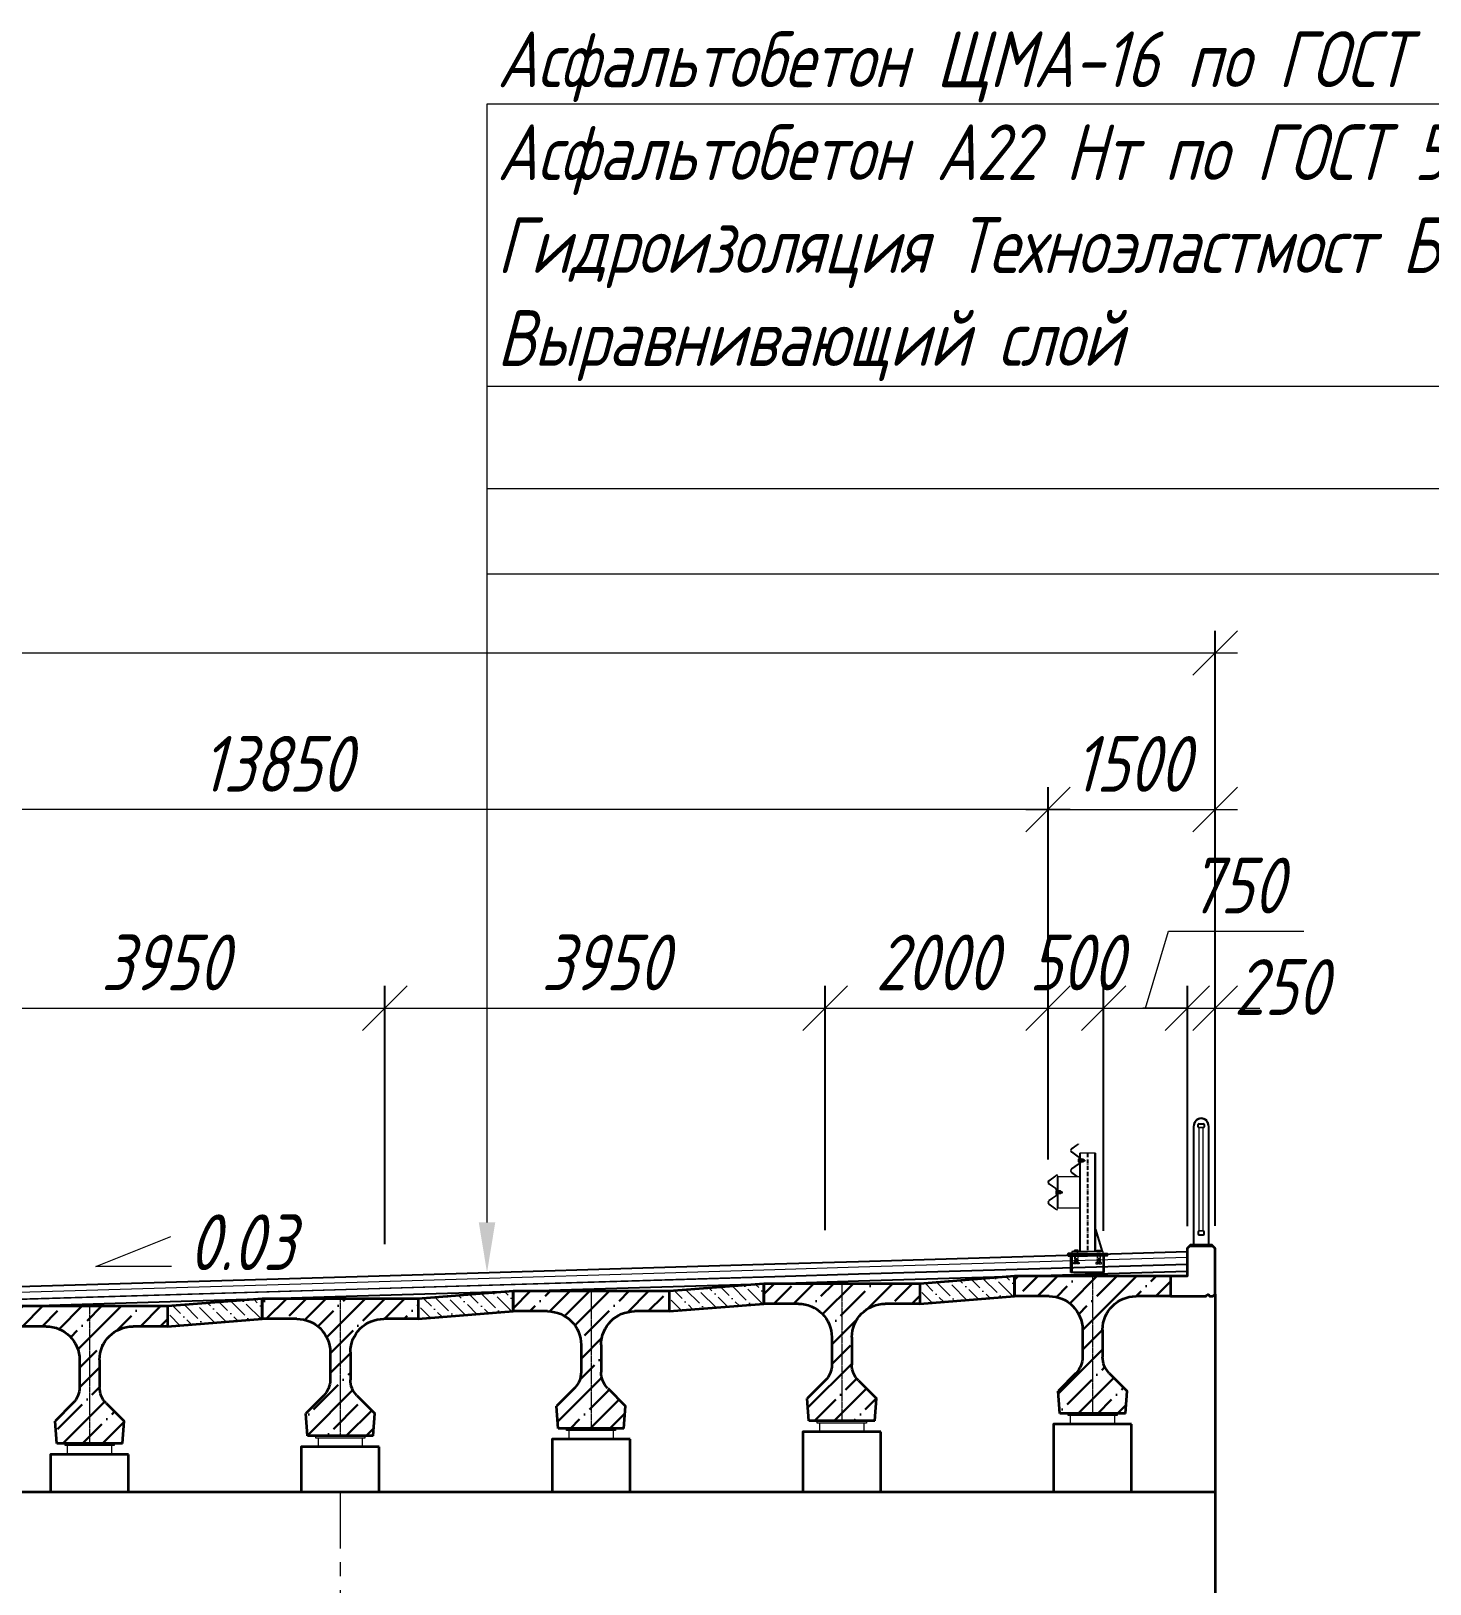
# Model space of a CAD drawing. Header units: millimetres. Extents: x 263685 to 14136308, y -2404013 to 2433772.
# Drawn here: x 7248036 to 7260588, y -53391 to -39461 of the extents above; entities that cross this region are included whole.
import ezdxf
from ezdxf import colors
from ezdxf.entities.mleader import LeaderData, LeaderLine
from ezdxf.math import Vec2, Vec3

# ---------------------------------------------------------------- set-up
doc = ezdxf.new("R2010")
doc.units = ezdxf.units.MM
for name, pattern in [('ACAD_ISO02W100', [15, 12, -3]), ('ACAD_ISO10W100', [18.5, 12, -3, 0.5, -3]), ('осевая', [2, 1.25, -0.25, 0.25, -0.25])]:
    doc.linetypes.add(name, pattern=pattern)
for name, color, linetype, lineweight in [('04_Невидимые', 3, 'Continuous', 13), ('1-Бетон', 106, 'Continuous', 35), ('1-Металл', 4, 'Continuous', 30), ('1-Тонкая', 5, 'Continuous', 20), ('1-Штриховка', 8, 'Continuous', 9), ('Б-Перила', 3, 'Continuous', 20), ('ИС_TXT', 4, 'Continuous', 18), ('ИС_Выноска', 3, 'Continuous', 18), ('ИС_Ось', 3, 'осевая', 18), ('ИС_Разм', 3, 'Continuous', 18), ('ИС_Размер', 3, 'Continuous', 18), ('ПП_сплошная', 7, 'Continuous', 30)]:
    doc.layers.add(name, color=color, linetype=linetype, lineweight=lineweight)
doc.layers.add('Красный поперечник', color=1, linetype='Continuous')
doc.styles.add('0', font='isocpeur.ttf', dxfattribs={"width": 0.8, "oblique": 15})
doc.styles.add('ISOCPEUR', font='isocpeur.ttf', dxfattribs={"width": 0.8, "oblique": 15, "height": 2.5})
doc.dimstyles.new('М200', dxfattribs={"dimscale": 200, "dimtxt": 2.5, "dimasz": 2, "dimexe": 1, "dimexo": 1, "dimgap": 0.8, "dimtad": 1, "dimdec": 0, "dimzin": 0, "dimdsep": 46, "dimtxsty": '0', "dimblk": 'OBLIQUE', "dimcen": 0.09, "dimdle": 1, "dimclrd": 256, "dimclre": 256, "dimclrt": 256, "dimadec": 4, "dimazin": 0, "dimtfac": 1, "dimtdec": 0, "dimtmove": 1, "dimatfit": 2, "dimfxl": 1, "dimtolj": 1, "dimtzin": 0, "dimlwd": -1, "dimarcsym": 0})

# ---------------------------------------------------------------- blocks, each defined once
blk = doc.blocks.new('БР09')
at = {"lineweight": 15}
for p, q in [((-783, 48), (-724, 91)), ((-722, -28), (-783, 15)), ((-780, 45), (-722, 88)), ((-720, -25), (-780, 18)), ((-709, -874), (-709, 6)), ((-569, 6), (-709, 6)), ((-702, -874), (-702, 6)), ((-576, 6), (-576, -874)), ((-569, 6), (-569, -874)), ((-722, -90), (-783, -133)), ((-720, -93), (-780, -136)), ((-713, -44), (-713, -74)), ((-699, -37), (-702, -37)), ((-702, -37), (-702, -81)), ((-702, -81), (-699, -81)), ((-699, -81), (-699, -37)), ((-684, -46), (-699, -46)), ((-688, -54), (-699, -54)), ((-688, -65), (-699, -65)), ((-684, -72), (-699, -72)), ((-684, -46), (-690, -46)), ((-684, -72), (-690, -72)), ((-683, -49), (-683, -69)), ((-683, -49), (-683, -69)), ((-675, -46), (-682, -46)), ((-675, -72), (-682, -72)), ((-674, -49), (-674, -69)), ((-662, -54), (-674, -54)), ((-662, -65), (-674, -65)), ((-662, -54), (-662, -65)), ((-985, -237), (-924, -193)), ((-924, -313), (-985, -270)), ((-982, -240), (-922, -196)), ((-922, -310), (-982, -267)), ((-911, -188), (-917, -189)), ((-910, -192), (-916, -193)), ((-911, -188), (-910, -192)), ((-709, -204), (-911, -204)), ((-911, -204), (-911, -484)), ((-907, -204), (-907, -484)), ((-783, -166), (-734, -202)), ((-780, -163), (-732, -199)), ((-924, -375), (-985, -418)), ((-922, -378), (-982, -421)), ((-915, -329), (-915, -359)), ((-985, -451), (-924, -496)), ((-982, -448), (-922, -492)), ((-917, -499), (-911, -500)), ((-916, -495), (-910, -496)), ((-911, -484), (-709, -484)), ((-911, -500), (-910, -496)), ((-755, -874), (-755, -864)), ((-723, -864), (-755, -864)), ((-755, -874), (-755, -864)), ((-729, -864), (-755, -864)), ((-739, -874), (-755, -874)), ((-723, -874), (-755, -874)), ((-746, -874), (-746, -864)), ((-746, -874), (-746, -864)), ((-746, -874), (-746, -864)), ((-746, -874), (-746, -864)), ((-732, -874), (-732, -864)), ((-732, -874), (-732, -864)), ((-732, -874), (-732, -864)), ((-732, -874), (-732, -864)), ((-732, -874), (-732, -864)), ((-732, -874), (-732, -864)), ((-732, -874), (-732, -864)), ((-732, -874), (-732, -864)), ((-732, -874), (-732, -864)), ((-732, -874), (-732, -864)), ((-725, -864), (-729, -864)), ((-723, -872), (-723, -864)), ((-723, -874), (-723, -866)), ((-723, -874), (-723, -866)), ((-723, -872), (-723, -866)), ((-723, -874), (-723, -866)), ((-723, -874), (-723, -866)), ((-555, -872), (-555, -864)), ((-555, -864), (-523, -864)), ((-555, -874), (-555, -866)), ((-555, -874), (-555, -866)), ((-555, -872), (-555, -866)), ((-555, -874), (-555, -866)), ((-555, -874), (-555, -866)), ((-555, -874), (-523, -874)), ((-553, -864), (-549, -864)), ((-549, -864), (-523, -864)), ((-546, -874), (-546, -864)), ((-546, -874), (-546, -864)), ((-546, -874), (-546, -864)), ((-546, -874), (-546, -864)), ((-546, -874), (-546, -864)), ((-546, -874), (-546, -864)), ((-546, -874), (-546, -864)), ((-546, -874), (-546, -864)), ((-546, -874), (-546, -864)), ((-546, -874), (-546, -864)), ((-539, -874), (-523, -874)), ((-532, -874), (-532, -864)), ((-532, -874), (-532, -864)), ((-532, -874), (-532, -864)), ((-532, -874), (-532, -864)), ((-523, -874), (-523, -864)), ((-523, -874), (-523, -864))]:
    blk.add_line(p, q, dxfattribs=at)
for p, q in [((-724, 91), (-722, 88)), ((-734, -202), (-732, -199))]:
    blk.add_line(p, q)
at = {"lineweight": 15, "ltscale": 5}
for p, q in [((-904, -322), (-907, -322)), ((-907, -322), (-907, -366)), ((-907, -366), (-904, -366)), ((-904, -366), (-904, -322))]:
    blk.add_line(p, q, dxfattribs=at)
at = {"color": 7, "lineweight": 15}
for p, q in [((-890, -331), (-904, -331)), ((-893, -339), (-904, -339)), ((-893, -350), (-904, -350)), ((-890, -357), (-904, -357)), ((-890, -331), (-895, -331)), ((-890, -357), (-895, -357)), ((-889, -334), (-889, -354)), ((-889, -334), (-889, -354)), ((-881, -331), (-888, -331)), ((-881, -357), (-888, -357)), ((-880, -334), (-880, -354)), ((-868, -339), (-880, -339)), ((-868, -350), (-880, -350)), ((-868, -339), (-868, -350))]:
    blk.add_line(p, q, dxfattribs=at)
at = {"linetype": 'Continuous'}
for p, q in [((-789, -1064), (-789, -914)), ((-779, -914), (-779, -1064)), ((-499, -914), (-499, -1064)), ((-489, -1064), (-489, -914)), ((-489, -1064), (-789, -1064))]:
    blk.add_line(p, q, dxfattribs=at)
at = {"color": 3, "linetype": 'ACAD_ISO02W100', "lineweight": 15, "ltscale": 2}
for p, q in [((-752, -894), (-752, -914)), ((-751, -914), (-751, -974)), ((-750, -894), (-750, -914)), ((-728, -894), (-728, -914)), ((-727, -914), (-727, -974)), ((-726, -894), (-726, -914)), ((-552, -894), (-552, -914)), ((-551, -914), (-551, -974)), ((-550, -894), (-550, -914)), ((-528, -894), (-528, -914)), ((-527, -914), (-527, -974)), ((-526, -894), (-526, -914))]:
    blk.add_line(p, q, dxfattribs=at)
at = {"linetype": 'ACAD_ISO10W100', "ltscale": 2.5}
for p, q in [((-739, -888), (-739, -986)), ((-539, -888), (-539, -986))]:
    blk.add_line(p, q, dxfattribs=at)
at = {"linetype": 'ACAD_ISO10W100', "ltscale": 3}
blk.add_lwpolyline([(-639, 6), (-639, -874)], dxfattribs=at)
at = {"lineweight": 15}
blk.add_lwpolyline([(-713, -44), (-716, -44, 0.414214), (-722, -50), (-722, -57), (-719, -57), (-719, -61), (-722, -61), (-722, -68, 0.414214), (-716, -74), (-713, -74), (-713, -44)], format="xyb", dxfattribs=at)
at = {"color": 7, "lineweight": 15}
blk.add_lwpolyline([(-915, -329), (-918, -329, 0.414214), (-924, -335), (-924, -342), (-921, -342), (-921, -346), (-924, -346), (-924, -353, 0.414214), (-918, -359), (-915, -359), (-915, -329)], format="xyb", dxfattribs=at)
blk.add_lwpolyline([(-569, -676), (-509, -874)])
at = {"linetype": 'Continuous'}
for points in [[(-639, -894), (-814, -894), (-814, -914), (-639, -914)], [(-639, -894), (-464, -894), (-464, -914), (-639, -914)]]:
    blk.add_lwpolyline(points, dxfattribs=at)
blk.add_lwpolyline([(-464, -914), (-814, -914), (-814, -894), (-464, -894)], close=True, dxfattribs=at)
at = {"lineweight": 15}
blk.add_lwpolyline([(-779, -894), (-499, -894), (-499, -874), (-779, -874)], close=True, dxfattribs=at)
at = {"color": 3, "linetype": 'ACAD_ISO02W100', "lineweight": 15, "ltscale": 2}
for points in [[(-764, -974), (-714, -974), (-714, -984), (-764, -984)], [(-753, -914), (-725, -914), (-725, -974), (-753, -974)], [(-514, -974), (-564, -974), (-564, -984), (-514, -984)], [(-525, -914), (-553, -914), (-553, -974), (-525, -974)]]:
    blk.add_lwpolyline(points, close=True, dxfattribs=at)
at = {"lineweight": 15}
for centre, radius, start, end in [((-772, 31), 20, 122.4532, 237.5468), ((-772, 31), 16, 122.4532, 237.5468), ((-772, -150), 20, 122.4532, 237.5468), ((-772, -150), 16, 122.4532, 237.5468), ((-733, -45), 20, 0, 57.5468), ((-733, -73), 20, 302.4532, 0), ((-733, -45), 24, 0, 57.5468), ((-733, -73), 24, 302.4532, 0), ((-974, -254), 20, 122.4532, 237.5468), ((-974, -254), 16, 122.4532, 237.5468), ((-913, -209), 20, 101.3099, 126.1874), ((-913, -209), 16, 101.3099, 126.1874), ((-935, -330), 20, 0, 57.5468), ((-935, -330), 24, 0, 57.5468), ((-913, -479), 20, 233.8126, 258.6901), ((-913, -479), 16, 233.8126, 258.6901), ((-753, -866), 2, 90, 180), ((-753, -872), 2, 180, 270), ((-748, -866), 2, 0, 90), ((-748, -872), 2, 270, 0), ((-744, -866), 2, 90, 180), ((-744, -872), 2, 180, 270), ((-734, -866), 2, 0, 90), ((-734, -872), 2, 270, 0), ((-730, -866), 2, 90, 180), ((-730, -872), 2, 180, 270), ((-725, -866), 2, 359.9996, 90), ((-725, -872), 2, 270, 0), ((-553, -866), 2, 90, 180.0004), ((-553, -872), 2, 180, 270), ((-548, -866), 2, 0, 90), ((-548, -872), 2, 270, 0), ((-544, -866), 2, 90, 180), ((-544, -872), 2, 180, 270), ((-534, -866), 2, 0, 90), ((-534, -872), 2, 270, 0), ((-530, -866), 2, 90, 180), ((-530, -872), 2, 180, 270), ((-525, -866), 2, 0, 90), ((-525, -872), 2, 270, 0)]:
    blk.add_arc(centre, radius, start, end, dxfattribs=at)
at = {"lineweight": 15, "ltscale": 0.2}
for centre, radius, start, end in [((-974, -435), 20, 122.4532, 237.5468), ((-935, -358), 20, 302.4532, 0), ((-935, -358), 24, 302.4532, 0), ((-974, -435), 16, 122.4532, 237.5468)]:
    blk.add_arc(centre, radius, start, end, dxfattribs=at)
at = {"lineweight": 15, "extrusion": (0, 0, -1)}
for centre, major_axis, start_param, end_param in [((-688, -49), (-3.23, 3.23), 2.356194, 3.926991), ((-688, -58), (3.23, 3.23), -0.785398, 0.785398), ((-688, -60), (-3.23, 3.23), 2.356194, 3.926991), ((-688, -69), (3.23, 3.23), -0.785398, 0.785398), ((-688, -49), (-3.23, 3.23), 1.691386, 2.356194), ((-688, -69), (3.23, 3.23), 0.785398, 1.450207), ((-679, -49), (3.23, 3.23), 3.926991, 4.5918), ((-679, -49), (-3.23, 3.23), 3.926991, 5.497787), ((-679, -58), (3.23, 3.23), 3.926991, 5.497787), ((-679, -60), (-3.23, 3.23), 3.926991, 5.497787), ((-679, -69), (3.23, 3.23), 3.926991, 5.497787), ((-679, -69), (-3.23, 3.23), 4.832978, 5.497787), ((-679, -49), (3.23, 3.23), 0.785398, 2.356194), ((-679, -58), (-3.23, 3.23), 0.785398, 2.356194), ((-679, -60), (3.23, 3.23), 0.785398, 2.356194), ((-679, -69), (-3.23, 3.23), 0.785398, 2.356194), ((-679, -49), (-3.23, 3.23), 1.691386, 2.356194), ((-679, -69), (3.23, 3.23), 0.785398, 1.450207)]:
    blk.add_ellipse(centre, major_axis=major_axis, ratio=1, start_param=start_param, end_param=end_param, dxfattribs=at)
at = {"color": 7, "lineweight": 15, "extrusion": (0, 0, -1)}
for centre, major_axis, start_param, end_param in [((-893, -334), (-3.23, 3.23), 2.356194, 3.926991), ((-893, -343), (3.23, 3.23), -0.785398, 0.785398), ((-893, -345), (-3.23, 3.23), 2.356194, 3.926991), ((-893, -354), (3.23, 3.23), -0.785398, 0.785398), ((-893, -334), (-3.23, 3.23), 1.691386, 2.356194), ((-893, -354), (3.23, 3.23), 0.785398, 1.450207), ((-884, -334), (3.23, 3.23), 3.926991, 4.5918), ((-884, -334), (-3.23, 3.23), 3.926991, 5.497787), ((-884, -343), (3.23, 3.23), 3.926991, 5.497787), ((-884, -345), (-3.23, 3.23), 3.926991, 5.497787), ((-884, -354), (3.23, 3.23), 3.926991, 5.497787), ((-884, -354), (-3.23, 3.23), 4.832978, 5.497787), ((-884, -334), (3.23, 3.23), 0.785398, 2.356194), ((-884, -343), (-3.23, 3.23), 0.785398, 2.356194), ((-884, -345), (3.23, 3.23), 0.785398, 2.356194), ((-884, -354), (-3.23, 3.23), 0.785398, 2.356194), ((-884, -334), (-3.23, 3.23), 1.691386, 2.356194), ((-884, -354), (3.23, 3.23), 0.785398, 1.450207)]:
    blk.add_ellipse(centre, major_axis=major_axis, ratio=1, start_param=start_param, end_param=end_param, dxfattribs=at)
blk = doc.blocks.new('ПО')
at = {"layer": '1-Металл'}
blk.add_lwpolyline([(100, 0), (100, 10), (-100, 10), (-100, 0)], close=True, dxfattribs=at)
at = {"layer": 'Б-Перила'}
for p, q in [((-70, 10), (-70, 1080)), ((-62, 10), (-62, 1080)), ((-30, 1070), (-30, 1090)), ((-25, 1070), (-25, 1090)), ((-20, 1100), (20, 1100)), ((-20, 1095), (20, 1095)), ((20, 1065), (-20, 1065)), ((20, 1060), (-20, 1060)), ((-19, 138), (-19, 1060)), ((19, 138), (19, 1060)), ((25, 1090), (25, 1070)), ((30, 1090), (30, 1070)), ((62, 1080), (62, 10)), ((70, 1080), (70, 10)), ((-30, 128), (-30, 108)), ((-25, 128), (-25, 108)), ((20, 138), (-20, 138)), ((20, 133), (-20, 133)), ((-20, 103), (20, 103)), ((-20, 98), (20, 98)), ((-19, 138), (19, 138)), ((25, 108), (25, 128)), ((30, 108), (30, 128))]:
    blk.add_line(p, q, dxfattribs=at)
for centre, radius, start, end in [((0, 1080), 70, 90, 180), ((0, 1080), 62, 90, 180), ((0, 1080), 70, 360, 90), ((0, 1080), 62, 0, 90), ((-20, 1090), 10, 90, 180), ((-20, 1070), 10, 180, 270), ((-20, 1090), 5, 90, 180), ((-20, 1070), 5, 180, 270), ((20, 1090), 10, 0, 90), ((20, 1090), 5, 0, 90), ((20, 1070), 10, 270, 0), ((20, 1070), 5, 270, 0), ((-20, 128), 10, 90, 180), ((-20, 108), 10, 180, 270), ((-20, 128), 5, 90, 180), ((-20, 108), 5, 180, 270), ((20, 128), 10, 0, 90), ((20, 128), 5, 0, 90), ((20, 108), 10, 270, 0), ((20, 108), 5, 270, 0)]:
    blk.add_arc(centre, radius, start, end, dxfattribs=at)
blk = doc.blocks.new('_OBLIQUE')
at = {"color": 0, "linetype": 'ByBlock', "lineweight": -2}
blk.add_line((0.5, 0.5), (-0.5, -0.5), dxfattribs=at)
blk = doc.blocks.new('*D1006')
at = {"layer": 'Defpoints', "color": 0, "linetype": 'Continuous', "transparency": 16777216}
for p in [(7251211, -48226), (7251211, -50542), (7247261, -50666)]:
    blk.add_point(p, dxfattribs=at)
at = {"layer": 'ИС_Размер', "lineweight": -2, "transparency": 16777216}
for p, q in [((7247261, -50466), (7247261, -48026)), ((7251211, -50342), (7251211, -48026))]:
    blk.add_line(p, q, dxfattribs=at)
at = {"layer": 'ИС_Размер', "transparency": 16777216}
blk.add_line((7247061, -48226), (7251411, -48226), dxfattribs=at)
at = {"layer": 'ИС_Размер', "linetype": 'Continuous', "transparency": 16777216, "xscale": 400, "yscale": 400, "zscale": 400, "rotation": 180}
blk.add_blockref('_OBLIQUE', (7247261, -48226), dxfattribs=at)
at = {"layer": 'ИС_Размер', "linetype": 'Continuous', "transparency": 16777216, "xscale": 400, "yscale": 400, "zscale": 400}
blk.add_blockref('_OBLIQUE', (7251211, -48226), dxfattribs=at)
at = {"layer": 'ИС_Размер', "linetype": 'Continuous', "transparency": 16777216, "insert": (7249236, -47816), "char_height": 500, "attachment_point": 5, "style": '0'}
blk.add_mtext('\\A1;3950', dxfattribs=at)
blk = doc.blocks.new('*D1007')
at = {"layer": 'Defpoints', "color": 0, "linetype": 'Continuous', "transparency": 16777216}
for p in [(7257161, -48226), (7257161, -49783), (7255161, -50416)]:
    blk.add_point(p, dxfattribs=at)
at = {"layer": 'ИС_Размер', "lineweight": -2, "transparency": 16777216}
for p, q in [((7255161, -50216), (7255161, -48026)), ((7257161, -49583), (7257161, -48026))]:
    blk.add_line(p, q, dxfattribs=at)
at = {"layer": 'ИС_Размер', "transparency": 16777216}
blk.add_line((7254961, -48226), (7257361, -48226), dxfattribs=at)
at = {"layer": 'ИС_Размер', "linetype": 'Continuous', "transparency": 16777216, "xscale": 400, "yscale": 400, "zscale": 400, "rotation": 180}
blk.add_blockref('_OBLIQUE', (7255161, -48226), dxfattribs=at)
at = {"layer": 'ИС_Размер', "linetype": 'Continuous', "transparency": 16777216, "xscale": 400, "yscale": 400, "zscale": 400}
blk.add_blockref('_OBLIQUE', (7257161, -48226), dxfattribs=at)
at = {"layer": 'ИС_Размер', "linetype": 'Continuous', "transparency": 16777216, "insert": (7256161, -47816), "char_height": 500, "attachment_point": 5, "style": '0'}
blk.add_mtext('\\A1;2000', dxfattribs=at)
blk = doc.blocks.new('*D1008')
at = {"layer": 'Defpoints', "color": 0, "transparency": 16777216}
for p in [(7258661, -48226), (7258411, -50381), (7258661, -50380)]:
    blk.add_point(p, dxfattribs=at)
at = {"layer": 'ИС_Размер', "lineweight": -2, "transparency": 16777216}
for p, q in [((7258411, -50181), (7258411, -48026)), ((7258661, -50180), (7258661, -48026))]:
    blk.add_line(p, q, dxfattribs=at)
at = {"layer": 'ИС_Размер', "transparency": 16777216}
for p, q in [((7258411, -48226), (7258011, -48226)), ((7258411, -48226), (7258661, -48226)), ((7258661, -48226), (7259061, -48226))]:
    blk.add_line(p, q, dxfattribs=at)
at = {"layer": 'ИС_Размер', "transparency": 16777216, "xscale": 400, "yscale": 400, "zscale": 400}
blk.add_blockref('_OBLIQUE', (7258411, -48226), dxfattribs=at)
at = {"layer": 'ИС_Размер', "transparency": 16777216, "xscale": 400, "yscale": 400, "zscale": 400, "rotation": 180}
blk.add_blockref('_OBLIQUE', (7258661, -48226), dxfattribs=at)
at = {"layer": 'ИС_Размер', "transparency": 16777216, "insert": (7259248, -48036), "char_height": 500, "attachment_point": 5, "style": '0'}
blk.add_mtext('\\A1;250', dxfattribs=at)
blk = doc.blocks.new('*D1009')
at = {"layer": 'Defpoints', "color": 0, "transparency": 16777216}
for p in [(7257660, -48226), (7257161, -49783), (7257660, -50423)]:
    blk.add_point(p, dxfattribs=at)
at = {"layer": 'ИС_Размер', "lineweight": -2, "transparency": 16777216}
for p, q in [((7257161, -49583), (7257161, -48026)), ((7257660, -50223), (7257660, -48026))]:
    blk.add_line(p, q, dxfattribs=at)
at = {"layer": 'ИС_Размер', "transparency": 16777216}
blk.add_line((7256961, -48226), (7257860, -48226), dxfattribs=at)
at = {"layer": 'ИС_Размер', "transparency": 16777216, "xscale": 400, "yscale": 400, "zscale": 400, "rotation": 180}
blk.add_blockref('_OBLIQUE', (7257161, -48226), dxfattribs=at)
at = {"layer": 'ИС_Размер', "transparency": 16777216, "xscale": 400, "yscale": 400, "zscale": 400}
blk.add_blockref('_OBLIQUE', (7257660, -48226), dxfattribs=at)
at = {"layer": 'ИС_Размер', "transparency": 16777216, "insert": (7257410, -47816), "char_height": 500, "attachment_point": 5, "style": '0'}
blk.add_mtext('\\A1;500', dxfattribs=at)
blk = doc.blocks.new('*D1010')
at = {"layer": 'Defpoints', "color": 0, "transparency": 16777216}
for p in [(7258411, -48226), (7257660, -50423), (7258411, -50381)]:
    blk.add_point(p, dxfattribs=at)
at = {"layer": 'ИС_Размер', "transparency": 16777216}
for p, q in [((7258035, -48226), (7258242, -47536)), ((7258242, -47536), (7259456, -47536)), ((7257460, -48226), (7258611, -48226))]:
    blk.add_line(p, q, dxfattribs=at)
at = {"layer": 'ИС_Размер', "lineweight": -2, "transparency": 16777216}
for p, q in [((7257660, -50223), (7257660, -48026)), ((7258411, -50181), (7258411, -48026))]:
    blk.add_line(p, q, dxfattribs=at)
at = {"layer": 'ИС_Размер', "transparency": 16777216, "xscale": 400, "yscale": 400, "zscale": 400, "rotation": 180}
blk.add_blockref('_OBLIQUE', (7257660, -48226), dxfattribs=at)
at = {"layer": 'ИС_Размер', "transparency": 16777216, "xscale": 400, "yscale": 400, "zscale": 400}
blk.add_blockref('_OBLIQUE', (7258411, -48226), dxfattribs=at)
at = {"layer": 'ИС_Размер', "transparency": 16777216, "insert": (7258849, -47126), "char_height": 500, "attachment_point": 5, "style": '0'}
blk.add_mtext('\\A1;750', dxfattribs=at)
blk = doc.blocks.new('*D1011')
at = {"layer": 'Defpoints', "color": 0, "linetype": 'Continuous', "transparency": 16777216}
for p in [(7258661, -45040), (7227211, -50279), (7258661, -50380)]:
    blk.add_point(p, dxfattribs=at)
at = {"layer": 'ИС_Размер', "lineweight": -2, "transparency": 16777216}
for p, q in [((7227211, -50079), (7227211, -44840)), ((7258661, -50180), (7258661, -44840))]:
    blk.add_line(p, q, dxfattribs=at)
at = {"layer": 'ИС_Размер', "transparency": 16777216}
blk.add_line((7227011, -45040), (7258861, -45040), dxfattribs=at)
at = {"layer": 'ИС_Размер', "linetype": 'Continuous', "transparency": 16777216, "xscale": 400, "yscale": 400, "zscale": 400, "rotation": 180}
blk.add_blockref('_OBLIQUE', (7227211, -45040), dxfattribs=at)
at = {"layer": 'ИС_Размер', "linetype": 'Continuous', "transparency": 16777216, "xscale": 400, "yscale": 400, "zscale": 400}
blk.add_blockref('_OBLIQUE', (7258661, -45040), dxfattribs=at)
at = {"layer": 'ИС_Размер', "linetype": 'Continuous', "transparency": 16777216, "insert": (7242936, -44630), "char_height": 500, "attachment_point": 5, "style": '0'}
blk.add_mtext('\\A1;31450', dxfattribs=at)
blk = doc.blocks.new('*D1012')
at = {"layer": 'Defpoints', "color": 0, "linetype": 'Continuous', "transparency": 16777216}
for p in [(7243311, -46445), (7257161, -49783), (7243311, -50772)]:
    blk.add_point(p, dxfattribs=at)
at = {"layer": 'ИС_Размер', "lineweight": -2, "transparency": 16777216}
for p, q in [((7243311, -50572), (7243311, -46245)), ((7257161, -49583), (7257161, -46245))]:
    blk.add_line(p, q, dxfattribs=at)
at = {"layer": 'ИС_Размер', "transparency": 16777216}
blk.add_line((7257361, -46445), (7243111, -46445), dxfattribs=at)
at = {"layer": 'ИС_Размер', "linetype": 'Continuous', "transparency": 16777216, "xscale": 400, "yscale": 400, "zscale": 400, "rotation": 180}
blk.add_blockref('_OBLIQUE', (7243311, -46445), dxfattribs=at)
at = {"layer": 'ИС_Размер', "linetype": 'Continuous', "transparency": 16777216, "xscale": 400, "yscale": 400, "zscale": 400}
blk.add_blockref('_OBLIQUE', (7257161, -46445), dxfattribs=at)
at = {"layer": 'ИС_Размер', "linetype": 'Continuous', "transparency": 16777216, "insert": (7250236, -46035), "char_height": 500, "attachment_point": 5, "style": '0'}
blk.add_mtext('\\A1;13850', dxfattribs=at)
blk = doc.blocks.new('*D1022')
at = {"layer": 'Defpoints', "color": 0, "linetype": 'Continuous', "transparency": 16777216}
for p in [(7255161, -48226), (7255161, -50416), (7251211, -50542)]:
    blk.add_point(p, dxfattribs=at)
at = {"layer": 'ИС_Размер', "lineweight": -2, "transparency": 16777216}
for p, q in [((7251211, -50342), (7251211, -48026)), ((7255161, -50216), (7255161, -48026))]:
    blk.add_line(p, q, dxfattribs=at)
at = {"layer": 'ИС_Размер', "transparency": 16777216}
blk.add_line((7251011, -48226), (7255361, -48226), dxfattribs=at)
at = {"layer": 'ИС_Размер', "linetype": 'Continuous', "transparency": 16777216, "xscale": 400, "yscale": 400, "zscale": 400, "rotation": 180}
blk.add_blockref('_OBLIQUE', (7251211, -48226), dxfattribs=at)
at = {"layer": 'ИС_Размер', "linetype": 'Continuous', "transparency": 16777216, "xscale": 400, "yscale": 400, "zscale": 400}
blk.add_blockref('_OBLIQUE', (7255161, -48226), dxfattribs=at)
at = {"layer": 'ИС_Размер', "linetype": 'Continuous', "transparency": 16777216, "insert": (7253186, -47816), "char_height": 500, "attachment_point": 5, "style": '0'}
blk.add_mtext('\\A1;3950', dxfattribs=at)
blk = doc.blocks.new('*D1023')
at = {"layer": 'Defpoints', "color": 0, "linetype": 'Continuous', "transparency": 16777216}
for p in [(7258661, -46445), (7257161, -48226, 5778), (7258661, -48226, 5778)]:
    blk.add_point(p, dxfattribs=at)
at = {"layer": 'ИС_Размер', "lineweight": -2, "transparency": 16777216}
for p, q in [((7257161, -48026), (7257161, -46245)), ((7258661, -48026), (7258661, -46245))]:
    blk.add_line(p, q, dxfattribs=at)
at = {"layer": 'ИС_Размер', "transparency": 16777216}
blk.add_line((7256961, -46445), (7258861, -46445), dxfattribs=at)
at = {"layer": 'ИС_Размер', "linetype": 'Continuous', "transparency": 16777216, "xscale": 400, "yscale": 400, "zscale": 400, "rotation": 180}
blk.add_blockref('_OBLIQUE', (7257161, -46445), dxfattribs=at)
at = {"layer": 'ИС_Размер', "linetype": 'Continuous', "transparency": 16777216, "xscale": 400, "yscale": 400, "zscale": 400}
blk.add_blockref('_OBLIQUE', (7258661, -46445), dxfattribs=at)
at = {"layer": 'ИС_Размер', "linetype": 'Continuous', "transparency": 16777216, "insert": (7257911, -46035), "char_height": 500, "attachment_point": 5, "style": '0'}
blk.add_mtext('\\A1;1500', dxfattribs=at)
blk = doc.blocks.new('Б24 многофункц')
at = {"layer": 'ПП_сплошная', "ltscale": 100, "true_color": 0x808080}
h = blk.add_hatch(dxfattribs=at)
h.set_pattern_fill('ANSI35', color=8, scale=1000, angle=90, style=0)
h.set_pattern_definition([(135, (-1338186.6, -105300.83), (-176.776695, -176.776695), []), (135, (-1338186.6, -105124.05), (-176.776695, -176.776695), [312.5, -62.5, 0, -62.5])])
h.paths.add_polyline_path([(0, 0), (-700, 0), (-700, -180), (-390, -180, -0.414214), (-90, -480), (-90, -727, -0.198912), (-149, -869), (-310, -1030), (-295, -1230), (0, -1230)])
h.paths.add_polyline_path([(0, 0), (0, -1230), (295, -1230), (310, -1030), (149, -869, -0.198912), (90, -727), (90, -480, -0.414214), (390, -180), (700, -180), (700, 0)])
at = {"layer": '1-Бетон'}
for p, q in [((-700, 0), (700, 0)), ((-700, 0), (-700, -180)), ((700, 0), (700, -180)), ((-700, -180), (-390, -180)), ((390, -180), (700, -180)), ((-90, -480), (-90, -727)), ((90, -480), (90, -727)), ((-149, -869), (-310, -1030)), ((149, -869), (310, -1030)), ((-295, -1230), (-310, -1030)), ((295, -1230), (310, -1030)), ((-295, -1230), (295, -1230))]:
    blk.add_line(p, q, dxfattribs=at)
for centre, radius, start, end in [((-390, -480), 300, 0, 90), ((390, -480), 300, 90, 180), ((-290, -727), 200, 315, 0), ((290, -727), 200, 180, 225)]:
    blk.add_arc(centre, radius, start, end, dxfattribs=at)
at = {"layer": 'ИС_Ось', "ltscale": 10}
blk.add_lwpolyline([(0, 0), (0, -1230)], dxfattribs=at)

msp = doc.modelspace()

# ---------------------------------------------------------------- hatches: boundary and pattern name
at = {"layer": '1-Штриховка'}
h = msp.add_hatch(dxfattribs=at)
h.set_pattern_fill('ANSI36', color=256, scale=25, angle=90, style=0)
h.set_pattern_definition([(135, (1525288.444, -5302850.06), (-154.3481521, 42.0949506), [198.4375, -39.6875, 0, -39.6875])])
h.paths.add_polyline_path([(7254610.8096, -50697.9403), (7253760.8096, -50765.4403), (7253760.8096, -50945.4403), (7254610.8096, -50877.9403)])
h = msp.add_hatch(dxfattribs=at)
h.set_pattern_fill('ANSI36', color=256, scale=25, angle=90, style=0)
h.set_pattern_definition([(135, (1527538.444, -5302782.56), (-154.3481521, 42.0949506), [198.4375, -39.6875, 0, -39.6875])])
h.paths.add_polyline_path([(7256860.8096, -50630.4403), (7256010.8096, -50697.9403), (7256010.8096, -50877.9403), (7256860.8096, -50810.4403)])
h = msp.add_hatch(dxfattribs=at)
h.set_pattern_fill('ANSI36', color=256, scale=25, angle=90, style=0)
h.set_pattern_definition([(135, (1520788.444, -5302985.06), (-154.3481521, 42.0949506), [198.4375, -39.6875, 0, -39.6875])])
h.paths.add_polyline_path([(7250110.8096, -50832.9403), (7249260.8096, -50900.4403), (7249260.8096, -51080.4403), (7250110.8096, -51012.9403)])
h = msp.add_hatch(dxfattribs=at)
h.set_pattern_fill('ANSI36', color=256, scale=25, angle=90, style=0)
h.set_pattern_definition([(135, (1523038.444, -5302917.56), (-154.3481521, 42.0949506), [198.4375, -39.6875, 0, -39.6875])])
h.paths.add_polyline_path([(7252360.8096, -50765.4403), (7251510.8096, -50832.9403), (7251510.8096, -51012.9403), (7252360.8096, -50945.4403)])

# ---------------------------------------------------------------- linework, layer by layer
at = {"layer": '04_Невидимые'}
for points in [[(7255530.8096, -51947.9403), (7255090.8096, -51947.9403), (7255090.8096, -51927.9403), (7255530.8096, -51927.9403)], [(7257780.8096, -51880.4403), (7257340.8096, -51880.4403), (7257340.8096, -51860.4403), (7257780.8096, -51860.4403)], [(7251030.8096, -52082.9403), (7250590.8096, -52082.9403), (7250590.8096, -52062.9403), (7251030.8096, -52062.9403)], [(7253280.8096, -52015.4403), (7252840.8096, -52015.4403), (7252840.8096, -51995.4403), (7253280.8096, -51995.4403)], [(7248780.8096, -52150.4403), (7248340.8096, -52150.4403), (7248340.8096, -52130.4403), (7248780.8096, -52130.4403)]]:
    msp.add_lwpolyline(points, close=True, dxfattribs=at)
at = {"layer": '1-Бетон'}
msp.add_lwpolyline([(7258260.8096, -50810.4403), (7258580.3926, -50810.4403, -1), (7258610.3926, -50810.4403), (7258640.6615, -50810.4403), (7258660.6615, -50790.4403), (7258660.6615, -50380.4403), (7258640.6615, -50360.4403), (7258430.6615, -50360.4403), (7258410.6615, -50380.5674), (7258410.6615, -50630.4403), (7258260.8096, -50630.4403)], format="xyb", dxfattribs=at)
for points in [[(7253760.8096, -50945.4403), (7254610.8096, -50877.9403), (7254610.8096, -50697.9403), (7253760.8096, -50765.4403)], [(7256010.8096, -50877.9403), (7256860.8096, -50810.4403), (7256860.8096, -50630.4403), (7256010.8096, -50697.9403)], [(7249260.8096, -51080.4403), (7250110.8096, -51012.9403), (7250110.8096, -50832.9403), (7249260.8096, -50900.4403)], [(7251510.8096, -51012.9403), (7252360.8096, -50945.4403), (7252360.8096, -50765.4403), (7251510.8096, -50832.9403)], [(7253410.8096, -52093.4403), (7252710.8096, -52093.4403), (7252710.8096, -52563.4403), (7253410.8096, -52563.4403)], [(7255660.8096, -52025.9403), (7254960.8096, -52025.9403), (7254960.8096, -52563.4403), (7255660.8096, -52563.4403)], [(7257910.8096, -51958.4403), (7257210.8096, -51958.4403), (7257210.8096, -52563.4403), (7257910.8096, -52563.4403)], [(7248910.8096, -52228.4403), (7248210.8096, -52228.4403), (7248210.8096, -52563.4403), (7248910.8096, -52563.4403)], [(7251160.8096, -52160.9403), (7250460.8096, -52160.9403), (7250460.8096, -52563.4403), (7251160.8096, -52563.4403)], [(7242960.7767, -52563.4403), (7258660.6615, -52563.4403), (7258660.6615, -53563.4403), (7242960.7767, -53563.4403)]]:
    msp.add_lwpolyline(points, close=True, dxfattribs=at)
msp.add_lwpolyline([(7258660.6615, -50790.4403), (7258660.6615, -52563.4403)], dxfattribs=at)
at = {"layer": '1-Тонкая'}
for points in [[(7227460.6017, -51406.9505), (7229411.0042, -51328.9344), (7230161.0042, -51306.4344), (7234111.0042, -51187.9344), (7239061.0042, -51039.4344), (7240961.0042, -50982.4344), (7242061.0042, -50949.4344), (7247011.0042, -50800.9344), (7250961.0042, -50682.4344), (7254711.0042, -50569.9344), (7255461.0042, -50547.4344), (7258410.6616, -50458.9447)], [(7227460.6017, -51466.9505), (7229411.0042, -51388.9344), (7230161.0042, -51366.4344), (7234111.0042, -51247.9344), (7239061.0042, -51099.4344), (7240961.0042, -51042.4344), (7242061.0042, -51009.4344), (7247011.0042, -50860.9344), (7250961.0042, -50742.4344), (7254711.0042, -50629.9344), (7255461.0042, -50607.4344), (7258410.6616, -50518.9447)], [(7227460.6017, -51471.9505), (7229411.0042, -51393.9344), (7230161.0042, -51371.4344), (7234111.0042, -51252.9344), (7239061.0042, -51104.4344), (7240961.0042, -51047.4344), (7242061.0042, -51014.4344), (7247011.0042, -50865.9344), (7250961.0042, -50747.4344), (7254711.0042, -50634.9344), (7255461.0042, -50612.4344), (7258410.6616, -50523.9447)]]:
    msp.add_lwpolyline(points, dxfattribs=at)
at = {"layer": 'Defpoints', "color": 252, "true_color": 0x939598}
msp.add_lwpolyline([(7227460.6017, -51531.9505), (7229411.0042, -51453.9344), (7230161.0042, -51431.4344), (7234111.0042, -51312.9344), (7239061.0042, -51164.4344), (7240961.0042, -51107.4344), (7242061.0042, -51074.4344), (7247011.0042, -50925.9344), (7250961.0042, -50807.4344), (7254711.0042, -50694.9344), (7255461.0042, -50672.4344), (7258410.6616, -50583.9447)], dxfattribs=at)
at = {"layer": 'ИС_TXT', "color": 3, "ltscale": 500, "elevation": 0}
msp.add_lwpolyline([(7249295.6732, -50544.3815), (7248617.9816, -50544.3815), (7249289.2039, -50273.5281)], dxfattribs=at)
at = {"layer": 'ИС_Выноска'}
for p, q in [((7252127.1708, -42646.3824), (7265918.0108, -42646.3821)), ((7252127.1708, -43564.3558), (7265918.0108, -43564.3555)), ((7252127.1708, -44329.1132), (7265918.0108, -44329.113))]:
    msp.add_line(p, q, dxfattribs=at)
at = {"layer": 'ИС_Ось', "ltscale": 500}
msp.add_lwpolyline([(7250811.188, -60071.6831), (7250811.188, -52563.4403)], dxfattribs=at)
at = {"layer": 'ИС_Размер'}
for points in [[(7255510.8096, -51947.9403), (7255110.8096, -51947.9403), (7255110.8096, -52025.9403), (7255510.8096, -52025.9403), (7255510.8096, -51947.9403)], [(7257760.8096, -51880.4403), (7257360.8096, -51880.4403), (7257360.8096, -51958.4403), (7257760.8096, -51958.4403), (7257760.8096, -51880.4403)], [(7251010.8096, -52082.9403), (7250610.8096, -52082.9403), (7250610.8096, -52160.9403), (7251010.8096, -52160.9403), (7251010.8096, -52082.9403)], [(7253260.8096, -52015.4403), (7252860.8096, -52015.4403), (7252860.8096, -52093.4403), (7253260.8096, -52093.4403), (7253260.8096, -52015.4403)], [(7248760.8096, -52150.4403), (7248360.8096, -52150.4403), (7248360.8096, -52228.4403), (7248760.8096, -52228.4403), (7248760.8096, -52150.4403)]]:
    msp.add_lwpolyline(points, dxfattribs=at)
at = {"layer": 'Красный поперечник'}
msp.add_lwpolyline([(7227460.6017, -51356.9505), (7229411.0042, -51278.9344), (7230161.0042, -51256.4344), (7234111.0042, -51137.9344), (7239061.0042, -50989.4344), (7240961.0042, -50932.4344), (7242061.0042, -50899.4344), (7247011.0042, -50750.9344), (7250961.0042, -50632.4344), (7254711.0042, -50519.9344), (7255461.0042, -50497.4344), (7258410.6616, -50408.9447)], dxfattribs=at)

# ---------------------------------------------------------------- block references
msp.add_blockref('БР09', (7258154.4976, -49534.1024))
at = {"layer": 'ИС_Размер', "linetype": 'Continuous'}
msp.add_blockref('ПО', (7258535.2458, -50360.4403), dxfattribs=at)
at = {"layer": 'ИС_Размер', "xscale": -1}
for p in [(7255310.8096, -50697.9403), (7257560.8096, -50630.4403), (7250810.8096, -50832.9403), (7253060.8096, -50765.4403), (7248560.8096, -50900.4403)]:
    msp.add_blockref('Б24 многофункц', p, dxfattribs=at)

# ---------------------------------------------------------------- texts
at = {"layer": 'ИС_Разм', "color": 3, "ltscale": 0.4, "insert": (7249922.7959, -50325.8407, 0), "char_height": 500, "attachment_point": 5, "style": 'ISOCPEUR'}
msp.add_mtext('0.03', dxfattribs=at)

# ---------------------------------------------------------------- dimensions: what is measured, and where the dimension line sits
at = {"layer": 'ИС_Размер', "linetype": 'Continuous'}
for base, p1, p2, picture, middle in [((7258660.6615, -45039.5422), (7227210.9555, -50279.4233), (7258660.6615, -50380.4403), '*D1011', (7242935.8085, -44629.5422)), ((7243310.5996, -46445.0847), (7257160.5996, -49782.9718), (7243310.5996, -50771.6979), '*D1012', (7250235.5996, -46035.0847)), ((7258660.6615, -46445.0847, -5778.159), (7257160.5996, -48225.9144), (7258660.6615, -48225.9144), '*D1023', (7257910.6306, -46035.0847, -5778.159)), ((7251210.5996, -48225.9144), (7247260.5996, -50665.6409), (7251210.5996, -50542.2415), '*D1006', (7249235.5996, -47815.9144)), ((7255160.5996, -48225.9144), (7251210.5996, -50542.2415), (7255160.5996, -50415.6312), '*D1022', (7253185.5996, -47815.9144)), ((7257160.5996, -48225.9144), (7255160.5996, -50415.6312), (7257160.5996, -49782.9718), '*D1007', (7256160.5996, -47815.9144))]:
    dim = msp.add_linear_dim(base=base, p1=p1, p2=p2, dimstyle='М200', dxfattribs=at)
    dim.commit()
    dim.dimension.update_dxf_attribs({"geometry": picture, "text_midpoint": middle})
at = {"layer": 'ИС_Размер'}
dim = msp.add_linear_dim(base=(7258410.6615, -48225.9144), p1=(7257660.2437, -50422.8241), p2=(7258410.6615, -50380.5674), dimstyle='М200', dxfattribs=at)
dim.commit()
dim.dimension.update_dxf_attribs({"geometry": '*D1010', "text_midpoint": (7258402.4526, -47125.9144)})
dim = msp.add_linear_dim(base=(7257660.2437, -48225.9144), p1=(7257160.5996, -49782.9718), p2=(7257660.2437, -50422.8241), dimstyle='М200', dxfattribs=at)
dim.commit()
dim.dimension.update_dxf_attribs({"geometry": '*D1009', "text_midpoint": (7257410.4217, -48225.9144), "dimtype": 160})
dim = msp.add_linear_dim(base=(7258660.6615, -48225.9144), p1=(7258410.6615, -50380.5674), p2=(7258660.6615, -50380.4403), angle=180, dimstyle='М200', dxfattribs=at)
dim.commit()
dim.dimension.update_dxf_attribs({"geometry": '*D1008', "text_midpoint": (7259247.5582, -48445.5195), "dimtype": 160})

# ---------------------------------------------------------------- leaders
at = {"layer": 'ИС_Выноска', "ltscale": 0.5}
ml = msp.add_multileader_mtext('Standard', dxfattribs=at)
ml.set_content('\\A1;Асфальтобетон ЩМА-16 по ГОСТ 58406.1 на ПБВ60 по ГОСТ 52056-2003                            -50мм\\PАсфальтобетон А22 Нт по ГОСТ 58406.2-2020 на БНД 50/70 по ГОСТ 33133-2020               -60мм\\PГидроизоляция Техноэластмост Б             -5 мм\\PВыравнивающий слой                      -min 30 мм', color=256, style='0')
ml.set_leader_properties(color=256, linetype='ByLayer', lineweight=-1)
ml.build(insert=Vec2(0, 0))
ml.multileader.update_dxf_attribs({"text_left_attachment_type": 6, "text_right_attachment_type": 6, "dogleg_length": 0.36, "arrow_head_size": 450, "scale": 75})
ctx = ml.context
ctx.base_point, ctx.scale, ctx.char_height, ctx.arrow_head_size, ctx.landing_gap_size, ctx.plane_origin, ctx.plane_x_axis, ctx.plane_y_axis = Vec3(7181878.6429, -40114.7595), 75, 500, 450, 18, Vec3(7181298.5354, -11089.3136), Vec3(1, 0.0000000247), Vec3(-0.0000000247, 1)
ctx.left_attachment, ctx.right_attachment = 6, 6
notes = []
notes.append((ctx, [(0, (1, 1, 0), (7181806.6429, -40114.7595), (1, 0.0000000247), 72, [(0, [(7181806.6429, -50597.4619)], 0, [])])]))
ctx.mtext.insert, ctx.mtext.text_direction, ctx.mtext.rotation, ctx.mtext.width, ctx.mtext.flow_direction = Vec3(7181896.6429, -39464.7595), Vec3(1, 0.0000000247), 0.0000000247, 14306.378366, 5
ml = msp.add_multileader_mtext('Standard', dxfattribs=at)
ml.set_content('\\A1;Асфальтобетон ЩМА-16 по ГОСТ 58406.1 на ПБВ60 по ГОСТ 52056-2003                            -50мм\\PАсфальтобетон А22 Нт по ГОСТ 58406.2-2020 на БНД 50/70 по ГОСТ 33133-2020               -60мм\\PГидроизоляция Техноэластмост Б             -5 мм\\PВыравнивающий слой                      -min 30 мм', color=256, style='0')
ml.set_leader_properties(color=256, linetype='ByLayer', lineweight=-1)
ml.build(insert=Vec2(0, 0))
ml.multileader.update_dxf_attribs({"text_left_attachment_type": 6, "text_right_attachment_type": 6, "dogleg_length": 0.36, "arrow_head_size": 450, "scale": 75})
ctx = ml.context
ctx.base_point, ctx.scale, ctx.char_height, ctx.arrow_head_size, ctx.landing_gap_size, ctx.plane_origin, ctx.plane_x_axis, ctx.plane_y_axis = Vec3(7252199.1708, -40114.7595), 75, 500, 450, 18, Vec3(7251619.0633, -11089.3136), Vec3(1, 0.0000000247), Vec3(-0.0000000247, 1)
ctx.left_attachment, ctx.right_attachment = 6, 6
notes.append((ctx, [(0, (1, 1, 0), (7252127.1708, -40114.7595), (1, 0.0000000247), 72, [(0, [(7252127.1708, -50597.4619)], 0, [])])]))
ctx.mtext.insert, ctx.mtext.text_direction, ctx.mtext.rotation, ctx.mtext.width, ctx.mtext.flow_direction = Vec3(7252217.1708, -39464.7595), Vec3(1, 0.0000000247), 0.0000000247, 14306.378366, 5
for ctx, leaders in notes:
    for number, flags, end, landing, length, lines in leaders:
        leader = LeaderData()
        leader.index, (leader.has_last_leader_line, leader.has_dogleg_vector, leader.attachment_direction) = number, flags
        leader.last_leader_point, leader.dogleg_vector, leader.dogleg_length = Vec3(end), Vec3(landing), length
        for number, points, colour, breaks in lines:
            line = LeaderLine()
            line.index, line.vertices, line.color, line.breaks = number, Vec3.list(points), colors.encode_raw_color(colour), breaks
            leader.lines.append(line)
        ctx.leaders.append(leader)

doc.saveas('drawing.dxf')
